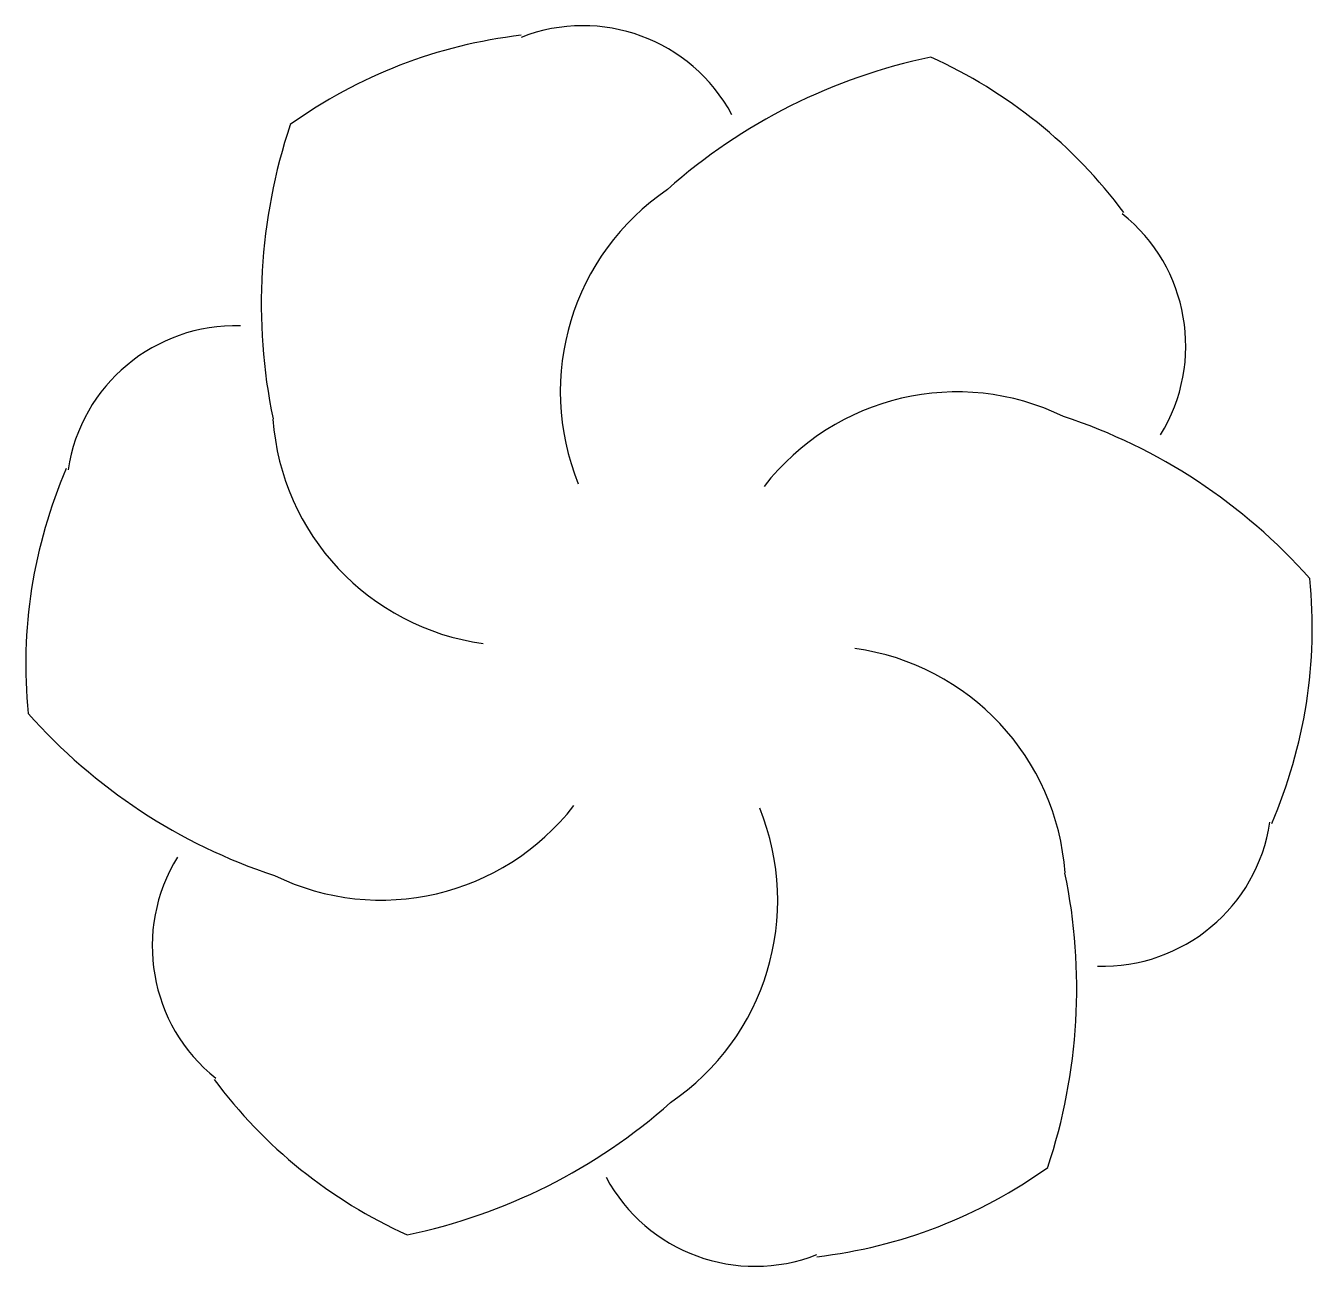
# Model space of a CAD drawing. Header units: feet. Extents: x -0.5 to 0.5, y -0.48 to 0.48.
import ezdxf

# ---------------------------------------------------------------- set-up
doc = ezdxf.new("R2010")
doc.units = ezdxf.units.FT
doc.header["$MEASUREMENT"] = 0

msp = doc.modelspace()

# ---------------------------------------------------------------- linework, layer by layer
at = {"linetype": 'Continuous'}
for centre, radius, start, end in [((-0.0673, 0.3526), 0.1323, 28.2706, 111.3758), ((-0.0709, 0.0934), 0.3866, 96.6282, 125.6455), ((0.2939, 0.0259), 0.4434, 101.5916, 131.7113), ((0.0454, 0.1081), 0.3866, 36.6282, 65.6455), ((0.1246, 0.2675), 0.4434, 161.5916, 191.7113), ((0.2717, 0.2346), 0.1323, 328.2706, 51.3758), ((-0.339, 0.118), 0.1323, 88.2706, 171.3758), ((0.1694, -0.2416), 0.4434, 41.5916, 71.7113), ((-0.1163, -0.0147), 0.3866, 156.6282, 185.6455), ((0.1163, 0.0147), 0.3866, 336.6282, 5.6455), ((-0.1694, 0.2416), 0.4434, 221.5916, 251.7113), ((0.339, -0.118), 0.1323, 268.2706, 351.3758), ((-0.2717, -0.2346), 0.1323, 148.2706, 231.3758), ((-0.1246, -0.2675), 0.4434, 341.5916, 11.7113), ((-0.0454, -0.1081), 0.3866, 216.6282, 245.6455), ((-0.2939, -0.0259), 0.4434, 281.5916, 311.7113), ((0.0709, -0.0934), 0.3866, 276.6282, 305.6455), ((0.0673, -0.3526), 0.1323, 208.2706, 291.3758)]:
    msp.add_arc(centre, radius, start, end, dxfattribs=at)
for centre, start, end in [((0.1058, 0.1988), 124.0733, 202.1738), ((0.2251, 0.0078), 64.0733, 142.1738), ((-0.1193, 0.191), 184.0733, 262.1738), ((0.1193, -0.191), 4.0733, 82.1738), ((-0.2251, -0.0078), 244.0733, 322.1738), ((-0.1058, -0.1988), 304.0733, 22.1738)]:
    msp.add_arc(centre, 0.1908, start, end)

doc.saveas('drawing.dxf')
